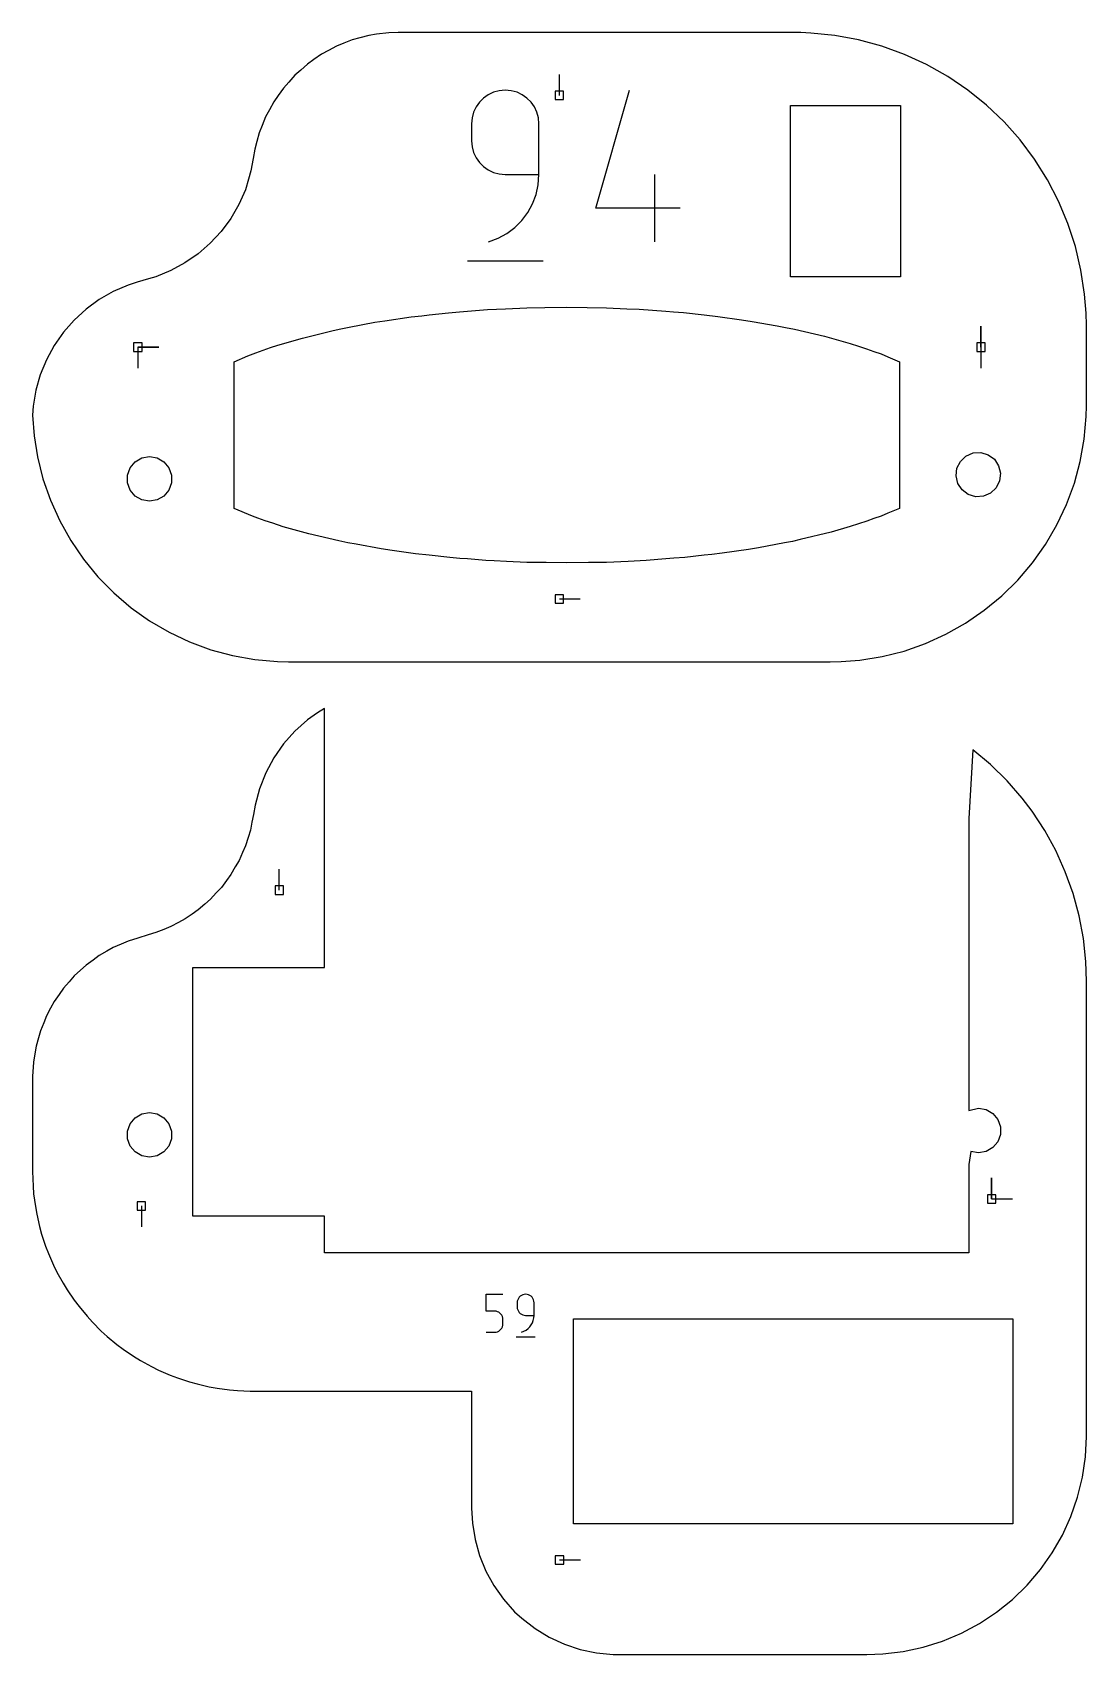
# Model space of a CAD drawing. Extents: x 0 to 400, y 0 to 400.
# Drawn here: x 232.2 to 304.2, y 211.5 to 322.3 of the extents above; entities that cross this region are included whole.
import ezdxf

# ---------------------------------------------------------------- set-up
doc = ezdxf.new("R2010")
doc.units = 0

msp = doc.modelspace()

# ---------------------------------------------------------------- linework, layer by layer
at = {"layer": 'annotation', "color": 1}
for p, q in [((268.174403, 317.969615), (268.174403, 319.398365)), ((263.67294, 318.183089), (263.314388, 318.012466)), ((264.062095, 318.290254), (263.67294, 318.183089)), ((264.475292, 318.327428), (264.062095, 318.290254)), ((264.889345, 318.290254), (264.475292, 318.327428)), ((264.475292, 318.327428), (264.475292, 318.327428)), ((265.278955, 318.183089), (264.889345, 318.290254)), ((265.637641, 318.012466), (265.278955, 318.183089)), ((270.665862, 310.264912), (272.964794, 318.327428)), ((262.487951, 317.185185), (262.317412, 316.826067)), ((262.715333, 317.50698), (262.487951, 317.185185)), ((262.992999, 317.784918), (262.715333, 317.50698)), ((263.314388, 318.012466), (262.992999, 317.784918)), ((265.958923, 317.784918), (265.637641, 318.012466)), ((266.236321, 317.50698), (265.958923, 317.784918)), ((266.463356, 317.185185), (266.236321, 317.50698)), ((266.633546, 316.826067), (266.463356, 317.185185)), ((262.210279, 316.436159), (262.173109, 316.021994)), ((262.173109, 316.021994), (262.173109, 314.869277)), ((262.317412, 316.826067), (262.210279, 316.436159)), ((266.740413, 316.436159), (266.633546, 316.826067)), ((266.777475, 316.021994), (266.740413, 316.436159)), ((266.777475, 312.564494), (266.777475, 316.021994)), ((266.777475, 316.021994), (266.777475, 316.021994)), ((262.173109, 314.869277), (262.173109, 314.869277)), ((262.173109, 314.869277), (262.210279, 314.455135)), ((262.210279, 314.455135), (262.317412, 314.065286)), ((262.317412, 314.065286), (262.487951, 313.706255)), ((262.487951, 313.706255), (262.715333, 313.384562)), ((262.715333, 313.384562), (262.992999, 313.106732)), ((262.992999, 313.106732), (263.314388, 312.879287)), ((263.314388, 312.879287), (263.67294, 312.708751)), ((263.67294, 312.708751), (264.062095, 312.601645)), ((264.062095, 312.601645), (264.475292, 312.564494)), ((264.475292, 312.564494), (266.777475, 312.564494)), ((266.726504, 311.865498), (266.777475, 312.564494)), ((274.696795, 307.960129), (274.696795, 312.564494)), ((266.577753, 311.193636), (266.726504, 311.865498)), ((266.011892, 309.965116), (266.337467, 310.557359)), ((266.337467, 310.557359), (266.577753, 311.193636)), ((265.129849, 308.946527), (265.607271, 309.425355)), ((265.607271, 309.425355), (266.011892, 309.965116)), ((276.422294, 310.264912), (270.665862, 310.264912)), ((263.323226, 307.960129), (263.981582, 308.205464)), ((263.981582, 308.205464), (264.585871, 308.53708)), ((264.585871, 308.53708), (265.129849, 308.946527)), ((263.323226, 307.960129), (263.323226, 307.960129)), ((261.885418, 306.664216), (267.069067, 306.664216)), ((296.969576, 300.769615), (296.969576, 302.198365)), ((296.969576, 300.769615), (296.969576, 302.198365)), ((296.969576, 302.198365), (296.969576, 300.769615)), ((239.37923, 300.769615), (240.80798, 300.769615)), ((239.37923, 300.769615), (240.80798, 300.769615)), ((240.80798, 300.769615), (239.37923, 300.769615)), ((239.37923, 300.769615), (239.37923, 299.340865)), ((296.969576, 300.769615), (296.969576, 299.340865)), ((268.174403, 283.569614), (269.603153, 283.569614)), ((249.039662, 263.678085), (249.039662, 265.106835)), ((296.135296, 251.886143), (296.135296, 251.735516)), ((297.694814, 242.586971), (297.694814, 244.015721)), ((297.694814, 242.586971), (297.694814, 244.015721)), ((297.694814, 244.015721), (297.694814, 242.586971)), ((296.135299, 242.777653), (296.135303, 242.627013)), ((239.618562, 242.110721), (239.618562, 240.681971)), ((297.694814, 242.586971), (299.123564, 242.586971)), ((263.167442, 234.918452), (263.167442, 236.072825)), ((263.167442, 236.072825), (264.318726, 236.072825)), ((265.665682, 236.036735), (265.576029, 235.994072)), ((265.762987, 236.06353), (265.665682, 236.036735)), ((265.866303, 236.072825), (265.762987, 236.06353)), ((265.969834, 236.06353), (265.866303, 236.072825)), ((265.866303, 236.072825), (265.866303, 236.072825)), ((266.067253, 236.036735), (265.969834, 236.06353)), ((266.156939, 235.994072), (266.067253, 236.036735)), ((263.743084, 234.918452), (263.167442, 234.918452)), ((263.846444, 234.909213), (263.743084, 234.918452)), ((265.299955, 235.599929), (265.290661, 235.49637)), ((265.290661, 235.49637), (265.290661, 235.208143)), ((265.290661, 235.208143), (265.290661, 235.208143)), ((265.290661, 235.208143), (265.299955, 235.10459)), ((265.326743, 235.697422), (265.299955, 235.599929)), ((265.299955, 235.10459), (265.326743, 235.007111)), ((265.369385, 235.787217), (265.326743, 235.697422)), ((265.326743, 235.007111), (265.369385, 234.917338)), ((265.42624, 235.867679), (265.369385, 235.787217)), ((265.369385, 234.917338), (265.42624, 234.836902)), ((265.495668, 235.937175), (265.42624, 235.867679)), ((265.576029, 235.994072), (265.495668, 235.937175)), ((266.237273, 235.937175), (266.156939, 235.994072)), ((266.306634, 235.867679), (266.237273, 235.937175)), ((266.363403, 235.787217), (266.306634, 235.867679)), ((266.405957, 235.697422), (266.363403, 235.787217)), ((266.432678, 235.599929), (266.405957, 235.697422)), ((266.441945, 235.49637), (266.432678, 235.599929)), ((266.441945, 234.63185), (266.441945, 235.49637)), ((266.441945, 235.49637), (266.441945, 235.49637)), ((263.943771, 234.882567), (263.846444, 234.909213)), ((264.033431, 234.84012), (263.943771, 234.882567)), ((264.113787, 234.78348), (264.033431, 234.84012)), ((264.183201, 234.714254), (264.113787, 234.78348)), ((264.240039, 234.634048), (264.183201, 234.714254)), ((264.240003, 233.766054), (264.282645, 233.855827)), ((264.282663, 234.54447), (264.240039, 234.634048)), ((264.282645, 233.855827), (264.309433, 233.953305)), ((264.309438, 234.447126), (264.282663, 234.54447)), ((264.309433, 233.953305), (264.318726, 234.056858)), ((264.318726, 234.343623), (264.309438, 234.447126)), ((264.318726, 234.056858), (264.318726, 234.343623)), ((264.318726, 234.343623), (264.318726, 234.343623)), ((265.42624, 234.836902), (265.495668, 234.767433)), ((265.495668, 234.767433), (265.576029, 234.710562)), ((265.576029, 234.710562), (265.665682, 234.667921)), ((265.665682, 234.667921), (265.762987, 234.64114)), ((265.762987, 234.64114), (265.866303, 234.63185)), ((265.866303, 234.63185), (266.441945, 234.63185)), ((266.02997, 233.727207), (266.149345, 233.846934)), ((266.149345, 233.846934), (266.250518, 233.981897)), ((266.250518, 233.981897), (266.331925, 234.129982)), ((266.331925, 234.129982), (266.392007, 234.289078)), ((266.392007, 234.289078), (266.429201, 234.457072)), ((266.429201, 234.457072), (266.441945, 234.63185)), ((263.167442, 233.480566), (263.743084, 233.480566)), ((263.743084, 233.480566), (263.846401, 233.489855)), ((263.743084, 233.480566), (263.743084, 233.480566)), ((263.846401, 233.489855), (263.943706, 233.516636)), ((263.943706, 233.516636), (264.033359, 233.559277)), ((264.033359, 233.559277), (264.11372, 233.616148)), ((264.11372, 233.616148), (264.183148, 233.685617)), ((264.183148, 233.685617), (264.240003, 233.766054)), ((265.218726, 233.156534), (266.514856, 233.156534)), ((265.578238, 233.480566), (265.742855, 233.54191)), ((265.578238, 233.480566), (265.578238, 233.480566)), ((265.742855, 233.54191), (265.893953, 233.624828)), ((265.893953, 233.624828), (266.02997, 233.727207)), ((268.180438, 217.923981), (269.609188, 217.923981))]:
    msp.add_line(p, q, dxfattribs=at)
at = {"layer": 'boundary', "color": 5}
for p, q in [((253.446092, 321.532883), (252.942187, 321.332694)), ((254.022923, 321.762043), (253.446092, 321.532883)), ((254.546661, 321.902377), (254.022923, 321.762043)), ((255.146195, 322.063021), (254.546661, 321.902377)), ((255.682682, 322.141604), (255.146195, 322.063021)), ((256.529402, 322.241716), (255.682682, 322.141604)), ((257.168368, 322.269616), (256.529402, 322.241716)), ((266.426846, 322.269616), (257.168368, 322.269616)), ((284.66771, 322.259294), (266.426846, 322.269616)), ((285.338066, 322.224094), (284.66771, 322.259294)), ((286.9819, 322.059346), (285.338066, 322.224094)), ((288.60651, 321.759415), (286.9819, 322.059346)), ((290.200809, 321.326349), (288.60651, 321.759415)), ((251.41017, 320.424774), (250.966015, 320.113773)), ((251.918603, 320.780783), (251.41017, 320.424774)), ((252.395861, 321.038118), (251.918603, 320.780783)), ((252.942187, 321.332694), (252.395861, 321.038118)), ((291.753897, 320.763105), (290.200809, 321.326349)), ((293.255167, 320.073531), (291.753897, 320.763105)), ((250.097303, 319.340685), (249.684674, 318.877018)), ((250.50235, 319.701146), (250.097303, 319.340685)), ((250.966015, 320.113773), (250.50235, 319.701146)), ((294.694368, 319.26234), (293.255167, 320.073531)), ((296.061665, 318.335071), (294.694368, 319.26234)), ((249.324212, 318.47197), (248.968203, 317.963537)), ((249.684674, 318.877018), (249.324212, 318.47197)), ((297.347715, 317.29806), (296.061665, 318.335071)), ((248.362626, 316.973057), (248.105291, 316.495801)), ((248.657202, 317.519382), (248.362626, 316.973057)), ((248.968203, 317.963537), (248.657202, 317.519382)), ((298.543741, 316.158387), (297.347715, 317.29806)), ((247.876131, 315.918968), (247.675942, 315.415062)), ((248.105291, 316.495801), (247.876131, 315.918968)), ((299.641544, 314.923875), (298.543741, 316.158387)), ((247.515297, 314.815529), (247.374961, 314.291793)), ((247.675942, 315.415062), (247.515297, 314.815529)), ((300.633649, 313.602917), (299.641544, 314.923875)), ((247.26496, 313.656156), (247.101025, 312.817974)), ((247.374961, 314.291793), (247.26496, 313.656156)), ((301.513349, 312.20445), (300.633649, 313.602917)), ((247.101025, 312.817974), (246.945624, 312.235547)), ((246.722763, 311.525916), (246.279528, 310.518351)), ((246.945624, 312.235547), (246.722763, 311.525916)), ((302.274519, 310.738179), (301.513349, 312.20445)), ((246.279528, 310.518351), (245.728238, 309.565605)), ((302.912006, 309.214061), (302.274519, 310.738179)), ((245.728238, 309.565605), (245.07558, 308.67922)), ((303.421454, 307.642504), (302.912006, 309.214061)), ((245.07558, 308.67922), (244.329453, 307.86994)), ((243.498896, 307.147566), (242.593976, 306.520855)), ((244.329453, 307.86994), (243.498896, 307.147566)), ((303.799387, 306.034245), (303.421454, 307.642504)), ((241.625663, 305.997398), (240.605683, 305.583537)), ((242.593976, 306.520855), (241.625663, 305.997398)), ((304.043216, 304.40027), (303.799387, 306.034245)), ((238.707561, 305.01097), (237.69251, 304.571332)), ((239.321984, 305.199723), (238.707561, 305.01097)), ((240.117167, 305.439589), (239.321984, 305.199723)), ((240.605683, 305.583537), (240.117167, 305.439589)), ((236.732227, 304.022275), (235.838462, 303.370516)), ((237.69251, 304.571332), (236.732227, 304.022275)), ((304.151279, 303.096116), (304.043216, 304.40027)), ((235.022151, 302.624031), (234.29328, 301.791953)), ((235.838462, 303.370516), (235.022151, 302.624031)), ((304.16837, 302.269616), (304.151279, 303.096116)), ((234.29328, 301.791953), (233.660767, 300.884463)), ((304.16837, 299.05389), (304.16837, 302.269616)), ((233.660767, 300.884463), (233.132359, 299.912667)), ((233.132359, 299.912667), (232.714513, 298.888454)), ((232.714513, 298.888454), (232.412345, 297.824356)), ((304.16837, 296.769616), (304.16837, 299.05389)), ((232.412345, 297.824356), (232.22955, 296.733396)), ((232.22955, 296.733396), (232.180437, 296.119955)), ((232.180437, 296.119955), (232.292752, 294.714292)), ((304.015861, 294.490538), (304.149087, 296.029001)), ((304.149087, 296.029001), (304.16837, 296.769616)), ((232.292752, 294.714292), (232.526013, 293.282167)), ((303.747495, 292.969802), (304.015861, 294.490538)), ((232.526013, 293.282167), (232.901062, 291.781979)), ((303.346083, 291.478637), (303.747495, 292.969802)), ((232.901062, 291.781979), (233.407483, 290.3196)), ((302.814745, 290.028664), (303.346083, 291.478637)), ((233.407483, 290.3196), (234.041168, 288.907701)), ((302.157618, 288.631178), (302.814745, 290.028664)), ((234.041168, 288.907701), (234.797153, 287.557332)), ((301.379819, 287.297066), (302.157618, 288.631178)), ((234.797153, 287.557332), (235.669531, 286.279062)), ((300.48741, 286.036724), (301.379819, 287.297066)), ((235.669531, 286.279062), (236.65147, 285.082895)), ((299.487337, 284.859969), (300.48741, 286.036724)), ((236.65147, 285.082895), (237.73528, 283.978193)), ((298.387391, 283.775972), (299.487337, 284.859969)), ((237.73528, 283.978193), (238.912482, 282.973599)), ((297.196134, 282.793177), (298.387391, 283.775972)), ((238.912482, 282.973599), (240.173867, 282.076978)), ((295.922853, 281.919242), (297.196134, 282.793177)), ((240.173867, 282.076978), (241.509556, 281.295349)), ((294.577466, 281.16098), (295.922853, 281.919242)), ((241.509556, 281.295349), (242.909099, 280.634825)), ((242.909099, 280.634825), (244.361543, 280.100578)), ((291.712761, 280.014152), (293.170448, 280.524295)), ((293.170448, 280.524295), (294.577466, 281.16098)), ((244.361543, 280.100578), (245.855522, 279.69679)), ((245.855522, 279.69679), (247.37934, 279.42662)), ((247.37934, 279.42662), (248.921073, 279.292181)), ((248.921073, 279.292181), (249.668368, 279.269614)), ((249.668368, 279.269614), (256.976837, 279.269614)), ((256.976837, 279.269614), (272.343769, 279.269614)), ((272.343769, 279.269614), (286.668368, 279.269614)), ((286.668368, 279.269614), (287.408982, 279.288897)), ((287.408982, 279.288897), (288.691105, 279.388376)), ((288.691105, 279.388376), (290.215759, 279.634526)), ((290.215759, 279.634526), (291.712761, 280.014152)), ((252.135287, 276.094614), (251.657624, 275.780559)), ((252.135287, 268.381568), (252.135287, 276.094614)), ((250.978084, 275.30474), (250.109372, 274.531652)), ((251.657624, 275.780559), (250.978084, 275.30474)), ((250.109372, 274.531652), (249.336281, 273.662937)), ((248.669271, 272.710349), (248.117361, 271.686768)), ((249.336281, 273.662937), (248.669271, 272.710349)), ((296.418533, 273.269158), (296.135286, 268.582174)), ((297.627233, 272.25283), (296.418533, 273.269158)), ((248.117361, 271.686768), (247.688011, 270.606029)), ((298.751782, 271.14427), (297.627233, 272.25283)), ((247.688011, 270.606029), (247.38703, 269.48276)), ((299.785087, 269.950522), (298.751782, 271.14427)), ((247.38703, 269.48276), (247.277029, 268.847123)), ((300.457137, 269.082503), (299.785087, 269.950522)), ((247.172928, 268.317731), (247.064642, 267.767058)), ((247.277029, 268.847123), (247.172928, 268.317731)), ((252.135287, 258.401509), (252.135287, 268.381568)), ((296.135286, 268.582174), (296.135286, 259.679017)), ((301.323722, 267.761337), (300.457137, 269.082503)), ((246.909485, 267.273009), (246.734832, 266.716883)), ((247.064642, 267.767058), (246.909485, 267.273009)), ((302.083159, 266.375944), (301.323722, 267.761337)), ((246.526315, 266.242879), (246.291597, 265.709318)), ((246.734832, 266.716883), (246.526315, 266.242879)), ((302.730766, 264.934901), (302.083159, 266.375944)), ((246.032246, 265.261104), (245.740307, 264.756572)), ((246.291597, 265.709318), (246.032246, 265.261104)), ((303.262491, 263.447223), (302.730766, 264.934901)), ((245.087649, 263.870188), (244.736638, 263.489466)), ((245.433268, 264.339577), (245.087649, 263.870188)), ((245.740307, 264.756572), (245.433268, 264.339577)), ((243.950791, 262.72107), (243.510965, 262.338533)), ((244.341522, 263.060907), (243.950791, 262.72107)), ((244.736638, 263.489466), (244.341522, 263.060907)), ((303.675014, 261.922222), (303.262491, 263.447223)), ((242.606045, 261.711823), (242.150508, 261.465565)), ((243.08525, 262.0437), (242.606045, 261.711823)), ((243.510965, 262.338533), (243.08525, 262.0437)), ((303.965761, 260.369441), (303.675014, 261.922222)), ((239.38832, 260.407361), (238.71963, 260.201937)), ((240.08609, 260.617843), (239.38832, 260.407361)), ((240.617752, 260.774504), (240.08609, 260.617843)), ((241.157888, 260.993666), (240.617752, 260.774504)), ((241.637733, 261.188365), (241.157888, 260.993666)), ((242.150508, 261.465565), (241.637733, 261.188365)), ((237.252819, 259.503998), (236.744296, 259.213242)), ((237.704579, 259.762299), (237.252819, 259.503998)), ((238.242104, 259.995112), (237.704579, 259.762299)), ((238.71963, 260.201937), (238.242104, 259.995112)), ((296.135286, 259.679017), (296.135286, 248.632534)), ((304.13292, 258.798598), (303.965761, 260.369441)), ((235.466502, 258.210303), (235.03422, 257.814998)), ((235.850531, 258.561483), (235.466502, 258.210303)), ((236.323829, 258.906626), (235.850531, 258.561483)), ((236.744296, 259.213242), (236.323829, 258.906626)), ((243.135285, 254.108215), (243.135285, 258.401509)), ((243.135285, 258.401509), (247.93009, 258.401509)), ((247.93009, 258.401509), (252.135287, 258.401509)), ((304.180439, 257.460583), (304.13292, 258.798598)), ((234.691327, 257.423551), (234.305349, 256.98292)), ((235.03422, 257.814998), (234.691327, 257.423551)), ((304.180439, 256.913708), (304.180439, 257.460583)), ((233.672836, 256.07543), (233.424249, 255.618254)), ((234.007787, 256.555996), (233.672836, 256.07543)), ((234.305349, 256.98292), (234.007787, 256.555996)), ((304.180439, 228.996094), (304.180439, 256.913708)), ((233.144428, 255.103634), (232.947855, 254.621798)), ((233.424249, 255.618254), (233.144428, 255.103634)), ((232.726582, 254.079421), (232.584429, 253.578822)), ((232.947855, 254.621798), (232.726582, 254.079421)), ((243.135285, 248.381736), (243.135285, 254.108215)), ((232.424414, 253.015323), (232.338419, 252.502087)), ((232.584429, 253.578822), (232.424414, 253.015323)), ((232.241619, 251.924363), (232.182715, 250.958932)), ((232.338419, 252.502087), (232.241619, 251.924363)), ((232.182715, 250.958932), (232.180437, 245.526737)), ((243.135285, 241.401508), (243.135285, 248.381736)), ((296.135286, 248.632534), (296.792848, 248.781586)), ((296.792848, 248.781586), (297.314431, 248.689616)), ((297.314431, 248.689616), (297.773099, 248.424802)), ((297.773099, 248.424802), (298.113538, 248.019085)), ((298.113538, 248.019085), (298.294682, 247.521399)), ((298.294682, 247.521399), (298.294682, 246.991771)), ((297.773099, 246.088367), (297.314431, 245.823554)), ((298.113538, 246.494086), (297.773099, 246.088367)), ((298.294682, 246.991771), (298.113538, 246.494086)), ((232.180437, 245.526737), (232.180437, 244.460583)), ((296.271266, 245.823554), (296.135286, 244.942022)), ((296.135286, 244.942022), (296.135286, 242.391658)), ((296.792848, 245.731585), (296.271266, 245.823554)), ((297.314431, 245.823554), (296.792848, 245.731585)), ((232.180437, 244.460583), (232.221777, 243.46598)), ((232.221777, 243.46598), (232.260387, 242.92612)), ((232.260387, 242.92612), (232.379223, 242.074196)), ((232.379223, 242.074196), (232.468977, 241.540452)), ((296.135286, 242.391658), (296.135286, 238.901507)), ((232.468977, 241.540452), (232.665913, 240.703128)), ((232.665913, 240.703128), (232.805997, 240.180331)), ((247.969197, 241.401508), (243.135285, 241.401508)), ((252.135287, 241.401508), (247.969197, 241.401508)), ((252.135287, 239.991346), (252.135287, 241.401508)), ((232.805997, 240.180331), (233.079352, 239.36475)), ((233.079352, 239.36475), (233.268497, 238.857636)), ((252.135287, 238.901507), (252.135287, 239.991346)), ((233.268497, 238.857636), (233.615937, 238.070755)), ((258.072888, 238.901507), (252.135287, 238.901507)), ((263.857417, 238.901507), (258.072888, 238.901507)), ((268.475553, 238.901507), (263.857417, 238.901507)), ((275.280883, 238.901507), (268.475553, 238.901507)), ((293.08374, 238.901507), (275.280883, 238.901507)), ((296.135286, 238.901507), (293.08374, 238.901507)), ((233.615937, 238.070755), (233.852428, 237.583917)), ((233.852428, 237.583917), (234.270993, 236.832452)), ((234.270993, 236.832452), (234.552691, 236.370297)), ((234.552691, 236.370297), (235.038808, 235.660656)), ((235.038808, 235.660656), (235.363159, 235.227373)), ((235.363159, 235.227373), (235.912674, 234.565615)), ((235.912674, 234.565615), (236.276745, 234.165124)), ((236.276745, 234.165124), (236.884981, 233.556889)), ((236.884981, 233.556889), (237.285471, 233.19282)), ((237.285471, 233.19282), (237.947231, 232.643301)), ((237.947231, 232.643301), (238.380514, 232.318949)), ((238.380514, 232.318949), (239.090155, 231.832835)), ((239.090155, 231.832835), (239.552309, 231.551137)), ((239.552309, 231.551137), (240.303774, 231.132573)), ((240.303774, 231.132573), (240.790611, 230.896082)), ((240.790611, 230.896082), (241.57749, 230.54864)), ((241.57749, 230.54864), (242.084606, 230.359496)), ((242.084606, 230.359496), (242.900187, 230.08614)), ((242.900187, 230.08614), (243.422984, 229.946057)), ((243.422984, 229.946057), (244.260309, 229.749121)), ((244.260309, 229.749121), (244.794053, 229.659367)), ((244.794053, 229.659367), (245.645975, 229.54053)), ((245.645975, 229.54053), (246.185836, 229.501919)), ((246.185836, 229.501919), (247.045089, 229.462193)), ((247.045089, 229.462193), (249.695225, 229.460583)), ((249.695225, 229.460583), (262.180438, 229.460583)), ((262.180438, 229.460583), (262.180438, 222.801802)), ((304.179171, 226.354101), (304.180439, 228.996094)), ((304.103891, 224.958204), (304.179171, 226.354101)), ((303.898966, 223.575403), (304.103891, 224.958204)), ((262.180438, 222.801802), (262.180438, 221.460581)), ((303.566168, 222.217716), (303.898966, 223.575403)), ((303.108404, 220.896948), (303.566168, 222.217716)), ((262.180438, 221.460581), (262.233513, 220.438904)), ((302.529653, 219.624562), (303.108404, 220.896948)), ((262.233513, 220.438904), (262.413733, 219.315548)), ((301.83495, 218.411631), (302.529653, 219.624562)), ((262.413733, 219.315548), (262.720441, 218.219924)), ((301.030341, 217.268681), (301.83495, 218.411631)), ((262.720441, 218.219924), (263.149666, 217.166231)), ((300.122827, 216.205648), (301.030341, 217.268681)), ((263.149666, 217.166231), (263.69585, 216.168121)), ((263.69585, 216.168121), (264.351918, 215.238532)), ((299.120294, 215.231768), (300.122827, 216.205648)), ((264.351918, 215.238532), (265.109369, 214.389514)), ((298.031463, 214.355501), (299.120294, 215.231768)), ((265.109369, 214.389514), (265.615346, 213.937346)), ((265.615346, 213.937346), (266.511811, 213.239388)), ((296.865799, 213.584447), (298.031463, 214.355501)), ((266.511811, 213.239388), (267.481884, 212.647752)), ((294.345113, 212.383809), (295.633449, 212.925311)), ((295.633449, 212.925311), (296.865799, 213.584447)), ((267.481884, 212.647752), (268.513009, 212.17013)), ((268.513009, 212.17013), (269.591836, 211.812728)), ((269.591836, 211.812728), (270.704394, 211.580208)), ((290.258093, 211.506747), (291.645706, 211.671441)), ((291.645706, 211.671441), (293.012005, 211.964641)), ((293.012005, 211.964641), (294.345113, 212.383809)), ((270.704394, 211.580208), (271.836269, 211.475605)), ((271.836269, 211.475605), (273.858714, 211.460578)), ((273.858714, 211.460578), (289.180436, 211.460578)), ((289.180436, 211.460578), (290.258093, 211.506747))]:
    msp.add_line(p, q, dxfattribs=at)
at = {"layer": 'hole', "color": 5}
for p, q in [((268.460153, 318.255365), (267.888653, 318.255365)), ((267.888653, 318.255365), (267.888653, 317.683865)), ((268.460153, 317.683865), (268.460153, 318.255365)), ((267.888653, 317.683865), (268.460153, 317.683865)), ((283.968366, 314.730839), (283.968366, 317.269618)), ((283.968366, 317.269618), (285.595789, 317.269618)), ((285.595789, 317.269618), (291.468367, 317.269618)), ((291.468367, 317.269618), (291.468367, 309.19995)), ((283.968366, 305.569617), (283.968366, 314.730839)), ((291.468367, 309.19995), (291.468367, 305.569617)), ((285.595789, 305.569617), (283.968366, 305.569617)), ((291.468367, 305.569617), (285.595789, 305.569617)), ((255.578018, 302.469636), (256.258114, 302.570814)), ((256.258114, 302.570814), (258.042421, 302.836265)), ((258.042421, 302.836265), (258.768589, 302.917997)), ((258.768589, 302.917997), (259.279697, 302.975526)), ((259.279697, 302.975526), (260.608833, 303.125126)), ((260.608833, 303.125126), (261.353681, 303.183735)), ((261.353681, 303.183735), (261.890398, 303.225967)), ((261.890398, 303.225967), (263.253009, 303.333185)), ((263.253009, 303.333185), (264.483739, 303.390825)), ((264.483739, 303.390825), (265.9487, 303.459434)), ((265.9487, 303.459434), (267.176825, 303.478566)), ((267.176825, 303.478566), (268.67166, 303.501855)), ((268.67166, 303.501855), (270.071764, 303.480034)), ((270.071764, 303.480034), (271.393611, 303.459434)), ((271.393611, 303.459434), (272.781146, 303.394476)), ((272.781146, 303.394476), (273.619038, 303.355249)), ((273.619038, 303.355249), (275.452922, 303.225967)), ((275.452922, 303.225967), (275.964012, 303.185751)), ((275.964012, 303.185751), (276.650455, 303.131737)), ((276.650455, 303.131737), (278.065095, 302.975302)), ((278.065095, 302.975302), (279.001791, 302.86983)), ((279.001791, 302.86983), (280.601588, 302.64261)), ((280.601588, 302.64261), (281.348044, 302.531561)), ((281.348044, 302.531561), (283.052982, 302.226926)), ((250.617269, 301.394546), (252.713594, 301.906209)), ((252.713594, 301.906209), (253.240879, 302.029274)), ((253.240879, 302.029274), (253.80507, 302.135578)), ((253.80507, 302.135578), (255.578018, 302.469636)), ((283.052982, 302.226926), (283.60677, 302.122628)), ((283.60677, 302.122628), (284.233317, 301.998728)), ((284.233317, 301.998728), (286.292121, 301.518217)), ((286.292121, 301.518217), (288.034483, 301.02139)), ((239.66498, 301.055365), (239.09348, 301.055365)), ((239.09348, 301.055365), (239.09348, 300.483865)), ((239.09348, 300.483865), (239.66498, 300.483865)), ((239.66498, 300.483865), (239.66498, 301.055365)), ((246.891426, 300.175892), (247.442303, 300.390961)), ((247.442303, 300.390961), (247.929124, 300.559951)), ((247.929124, 300.559951), (248.43831, 300.736702)), ((248.43831, 300.736702), (248.937001, 300.909818)), ((248.937001, 300.909818), (250.617269, 301.394546)), ((288.034483, 301.02139), (288.598976, 300.842589)), ((288.598976, 300.842589), (289.148603, 300.651795)), ((289.148603, 300.651795), (289.650982, 300.477409)), ((289.650982, 300.477409), (290.14123, 300.307225)), ((290.14123, 300.307225), (290.614087, 300.106672)), ((297.255326, 301.055365), (296.683826, 301.055365)), ((296.683826, 301.055365), (296.683826, 300.483865)), ((296.683826, 300.483865), (297.255326, 300.483865)), ((297.255326, 300.483865), (297.255326, 301.055365)), ((245.94868, 299.776045), (246.891426, 300.175892)), ((245.94868, 298.356466), (245.94868, 299.776045)), ((290.614087, 300.106672), (291.39363, 299.776045)), ((291.39363, 299.776045), (291.39363, 298.641035)), ((245.94868, 297.760525), (245.94868, 298.356466)), ((291.39363, 298.641035), (291.39363, 296.975983)), ((245.94868, 297.195596), (245.94868, 297.760525)), ((245.94868, 296.645536), (245.94868, 297.195596)), ((291.39363, 296.975983), (291.39363, 291.176338)), ((245.948679, 292.237417), (245.94868, 296.645536)), ((238.847678, 292.532116), (239.188118, 292.937834)), ((239.188118, 292.937834), (239.646787, 293.202647)), ((239.646787, 293.202647), (240.16837, 293.294615)), ((240.16837, 293.294615), (240.689953, 293.202647)), ((240.689953, 293.202647), (241.148621, 292.937834)), ((241.148621, 292.937834), (241.489059, 292.532116)), ((295.324226, 292.499409), (295.560434, 292.97142)), ((295.560434, 292.97142), (295.94383, 293.334176)), ((295.94383, 293.334176), (296.428175, 293.543927)), ((296.428175, 293.543927), (296.955052, 293.575372)), ((296.955052, 293.575372), (297.460908, 293.424717)), ((297.460908, 293.424717), (297.884731, 293.110136)), ((297.884731, 293.110136), (298.175402, 292.66957)), ((298.175402, 292.66957), (298.29786, 292.156159)), ((238.666536, 292.034429), (238.847678, 292.532116)), ((238.666536, 291.504803), (238.666536, 292.034429)), ((238.847678, 291.007116), (238.666536, 291.504803)), ((241.489059, 292.532116), (241.670204, 292.034429)), ((241.670204, 291.504803), (241.489059, 291.007116)), ((241.670204, 292.034429), (241.670204, 291.504803)), ((245.948679, 291.707994), (245.948679, 292.237417)), ((245.94868, 291.170311), (245.948679, 291.707994)), ((295.263701, 291.975077), (295.324226, 292.499409)), ((295.386161, 291.461666), (295.263701, 291.975077)), ((295.67683, 291.0211), (295.386161, 291.461666)), ((298.237335, 291.631828), (298.001129, 291.159817)), ((298.29786, 292.156159), (298.237335, 291.631828)), ((239.188118, 290.601398), (238.847678, 291.007116)), ((239.646787, 290.336584), (239.188118, 290.601398)), ((240.16837, 290.244616), (239.646787, 290.336584)), ((240.689953, 290.336584), (240.16837, 290.244616)), ((241.148621, 290.601398), (240.689953, 290.336584)), ((241.489059, 291.007116), (241.148621, 290.601398)), ((245.94868, 289.753654), (245.94868, 291.170311)), ((291.39363, 291.176338), (291.39363, 289.753654)), ((296.100651, 290.706519), (295.67683, 291.0211)), ((296.606507, 290.555864), (296.100651, 290.706519)), ((297.133384, 290.587309), (296.606507, 290.555864)), ((297.617729, 290.79706), (297.133384, 290.587309)), ((298.001129, 291.159817), (297.617729, 290.79706)), ((247.20108, 289.222475), (245.94868, 289.753654)), ((247.585729, 289.088951), (247.20108, 289.222475)), ((290.141229, 289.222475), (289.659505, 289.05525)), ((290.614087, 289.423027), (290.141229, 289.222475)), ((291.39363, 289.753654), (290.614087, 289.423027)), ((248.08299, 288.916339), (247.585729, 289.088951)), ((248.589789, 288.740411), (248.08299, 288.916339)), ((249.307828, 288.508349), (248.589789, 288.740411)), ((251.051202, 288.011485), (249.307828, 288.508349)), ((286.725822, 288.135152), (284.627229, 287.622907)), ((288.041145, 288.510208), (286.725822, 288.135152)), ((288.609747, 288.69085), (288.041145, 288.510208)), ((289.166549, 288.884133), (288.609747, 288.69085)), ((289.659505, 289.05525), (289.166549, 288.884133)), ((253.110816, 287.530781), (251.051202, 288.011485)), ((253.732151, 287.40786), (253.110816, 287.530781)), ((254.292158, 287.302345), (253.732151, 287.40786)), ((255.991578, 286.998539), (254.292158, 287.302345)), ((256.742813, 286.886777), (255.991578, 286.998539)), ((281.764291, 287.060065), (281.089735, 286.959712)), ((283.542258, 287.394922), (281.764291, 287.060065)), ((284.102441, 287.500424), (283.542258, 287.394922)), ((284.627229, 287.622907), (284.102441, 287.500424)), ((258.333265, 286.660698), (256.742813, 286.886777)), ((259.279825, 286.554158), (258.333265, 286.660698)), ((260.682218, 286.3988), (259.279825, 286.554158)), ((261.373335, 286.344418), (260.682218, 286.3988)), ((261.886043, 286.304076), (261.373335, 286.344418)), ((263.153479, 286.204346), (261.886043, 286.304076)), ((263.71439, 286.174907), (263.153479, 286.204346)), ((264.561693, 286.135222), (263.71439, 286.174907)), ((265.9487, 286.070263), (264.561693, 286.135222)), ((267.271036, 286.050154), (265.9487, 286.070263)), ((268.67166, 286.028855), (267.271036, 286.050154)), ((270.16594, 286.051586), (268.67166, 286.028855)), ((271.393611, 286.070263), (270.16594, 286.051586)), ((272.85946, 286.138889), (271.393611, 286.070263)), ((274.09031, 286.196515), (272.85946, 286.138889)), ((275.452893, 286.303731), (274.09031, 286.196515)), ((275.994791, 286.34637), (275.452893, 286.303731)), ((276.73449, 286.404573), (275.994791, 286.34637)), ((278.064963, 286.554383), (276.73449, 286.404573)), ((278.577604, 286.612105), (278.064963, 286.554383)), ((279.29989, 286.693434), (278.577604, 286.612105)), ((281.089735, 286.959712), (279.29989, 286.693434)), ((268.460153, 283.855364), (267.888653, 283.855364)), ((267.888653, 283.855364), (267.888653, 283.283864)), ((268.460153, 283.283864), (268.460153, 283.855364)), ((267.888653, 283.283864), (268.460153, 283.283864)), ((249.325412, 263.963835), (248.753912, 263.963835)), ((248.753912, 263.963835), (248.753912, 263.392335)), ((249.325412, 263.392335), (249.325412, 263.963835)), ((248.753912, 263.392335), (249.325412, 263.392335)), ((239.200188, 248.128801), (239.658856, 248.393614)), ((239.658856, 248.393614), (240.180439, 248.485582)), ((240.180439, 248.485582), (240.702022, 248.393614)), ((240.702022, 248.393614), (241.16069, 248.128801)), ((238.678605, 247.225396), (238.859747, 247.723083)), ((238.678605, 246.69577), (238.678605, 247.225396)), ((238.859747, 247.723083), (239.200188, 248.128801)), ((241.16069, 248.128801), (241.501128, 247.723083)), ((241.501128, 247.723083), (241.682273, 247.225396)), ((241.682273, 247.225396), (241.682273, 246.69577)), ((238.859747, 246.198083), (238.678605, 246.69577)), ((239.200188, 245.792365), (238.859747, 246.198083)), ((241.501128, 246.198083), (241.16069, 245.792365)), ((241.682273, 246.69577), (241.501128, 246.198083)), ((239.658856, 245.527551), (239.200188, 245.792365)), ((240.180439, 245.435583), (239.658856, 245.527551)), ((240.702022, 245.527551), (240.180439, 245.435583)), ((241.16069, 245.792365), (240.702022, 245.527551)), ((297.980564, 242.872721), (297.409064, 242.872721)), ((297.409064, 242.872721), (297.409064, 242.301221)), ((297.980564, 242.301221), (297.980564, 242.872721)), ((239.904312, 242.396471), (239.332812, 242.396471)), ((239.332812, 242.396471), (239.332812, 241.824971)), ((239.332812, 241.824971), (239.904312, 241.824971)), ((239.904312, 241.824971), (239.904312, 242.396471)), ((297.409064, 242.301221), (297.980564, 242.301221)), ((269.135285, 225.165236), (269.135285, 234.401507)), ((269.135285, 234.401507), (275.940615, 234.401507)), ((275.940615, 234.401507), (291.123972, 234.401507)), ((291.123972, 234.401507), (296.117909, 234.401507)), ((296.117909, 234.401507), (299.135287, 234.401507)), ((299.135287, 234.401507), (299.135287, 227.034909)), ((299.135287, 227.034909), (299.135287, 220.401505)), ((269.135285, 220.401505), (269.135285, 225.165236)), ((275.940615, 220.401505), (269.135285, 220.401505)), ((281.011723, 220.401505), (275.940615, 220.401505)), ((291.123972, 220.401505), (281.011723, 220.401505)), ((296.117909, 220.401505), (291.123972, 220.401505)), ((299.135287, 220.401505), (296.117909, 220.401505)), ((268.466188, 218.209731), (267.894688, 218.209731)), ((267.894688, 218.209731), (267.894688, 217.638231)), ((267.894688, 217.638231), (268.466188, 217.638231)), ((268.466188, 217.638231), (268.466188, 218.209731))]:
    msp.add_line(p, q, dxfattribs=at)

doc.saveas('drawing.dxf')
